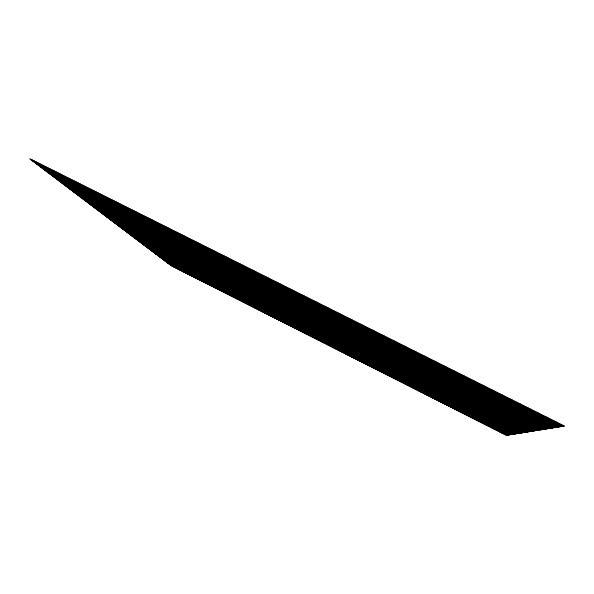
<?xml version="1.0" encoding="UTF-8"?>
<svg xmlns="http://www.w3.org/2000/svg" width="594" height="594" viewBox="0 0 594 594"><rect width="100%" height="100%" fill="white"/><g stroke="black" fill="none" stroke-linecap="round" stroke-linejoin="round"><path stroke-width="0.89" d="M415.971 389.501L416.491 352.131M417.5 390.273L418.978 353.378M419.037 391.052L421.465 354.618M420.582 391.832L423.96 355.865M422.119 392.612L426.455 357.113M423.656 393.391L428.957 358.36M425.2 394.171L431.452 359.615M426.737 394.951L433.954 360.862M428.281 395.73L436.456 362.117M429.826 396.51L438.966 363.372M431.363 397.289L441.468 364.619M432.907 398.077L443.978 365.874M434.452 398.856L446.495 367.129M436.003 399.636L449.005 368.391M437.548 400.423L451.522 369.646M439.092 401.202L454.039 370.908M440.644 401.99L456.563 372.163M442.188 402.769L459.08 373.426M443.74 403.556L461.605 374.688M445.292 404.343L464.129 375.95M446.844 405.123L466.661 377.22M448.396 405.91L469.193 378.482M449.948 406.697L471.725 379.744M451.499 407.484L474.257 381.014M453.051 408.271L476.796 382.284M454.61 409.058L479.336 383.553M456.162 409.845L481.875 384.823M457.722 410.632L484.414 386.093M459.281 411.419L486.961 387.37M460.84 412.206L489.508 388.639M462.399 413.001L492.055 389.916M463.959 413.788L494.609 391.194M465.518 414.575L497.163 392.463M467.077 415.369L499.717 393.748M468.644 416.156L502.272 395.025M470.203 416.951L504.833 396.302M471.77 417.738L507.395 397.586M473.329 418.532L509.964 398.864M474.896 419.327L512.525 400.148M476.462 420.121L515.095 401.433M478.029 420.908L517.664 402.717M479.596 421.703L520.24 404.002M481.17 422.497L522.809 405.294M482.736 423.292L525.386 406.578M484.303 424.086L527.969 407.87M485.877 424.881L530.546 409.162M487.451 425.683L533.13 410.454M489.025 426.477L535.721 411.746M490.592 427.272L538.305 413.038M492.166 428.066L540.896 414.33M493.748 428.868L543.488 415.629M495.322 429.662L546.079 416.929M496.896 430.464L548.678 418.221M498.477 431.259L551.277 419.52M500.051 432.061L553.875 420.827M501.633 432.855L556.481 422.126M503.215 433.657L559.08 423.425M504.789 434.459L561.694 424.732M30.695 159.496L563.877 426.098M31.69 160.239L563.461 426.165M32.67 160.989L563.045 426.232M33.658 161.731L562.629 426.299M34.63 162.466L562.214 426.366M35.603 163.194L561.805 426.433M36.568 163.929L561.397 426.499M37.526 164.649L560.996 426.559M38.484 165.377L560.588 426.626M39.434 166.09L560.187 426.692M40.385 166.81L559.793 426.752M41.32 167.515L559.392 426.819M42.263 168.228L558.999 426.878M43.191 168.934L558.605 426.945M44.119 169.632L558.219 427.004M45.04 170.33L557.833 427.064M45.961 171.02L557.447 427.123M46.874 171.711L557.061 427.19M47.787 172.401L556.675 427.249M48.693 173.084L556.296 427.309M49.592 173.76L555.917 427.368M50.49 174.436L555.546 427.428M51.381 175.111L555.175 427.487M52.265 175.779L554.803 427.546M53.148 176.448L554.432 427.606M54.024 177.116L554.061 427.665M54.9 177.769L553.697 427.725M55.769 178.43L553.333 427.784M56.638 179.084L552.969 427.836M57.499 179.737L552.613 427.895M58.361 180.383L552.249 427.955M59.214 181.029L551.893 428.007M60.061 181.667L551.544 428.066M60.907 182.306L551.187 428.126M61.746 182.945L550.838 428.177M62.585 183.576L550.49 428.237M63.417 184.207L550.141 428.289M64.249 184.831L549.799 428.341M65.073 185.454L549.45 428.4M65.897 186.078L549.108 428.452M66.714 186.694L548.774 428.504M67.53 187.31L548.433 428.564M68.34 187.919L548.099 428.616M69.149 188.528L547.757 428.668M69.951 189.137L547.43 428.72M70.745 189.738L547.096 428.771M71.54 190.34L546.762 428.823M72.334 190.934L546.435 428.875M73.121 191.535L546.109 428.927M73.908 192.122L545.782 428.979M74.688 192.716L545.463 429.031M75.468 193.302L545.136 429.083M76.24 193.889L544.817 429.135M77.012 194.468L544.498 429.187M77.777 195.047L544.186 429.239M78.542 195.619L543.866 429.291M79.299 196.198L543.555 429.336M80.056 196.77L543.243 429.388M80.814 197.334L542.931 429.44M81.556 197.906L542.619 429.484M82.306 198.463L542.315 429.536M83.049 199.027L542.003 429.588M83.791 199.584L541.698 429.633M84.526 200.141L541.394 429.685M85.261 200.698L541.097 429.729M85.989 201.247L540.792 429.774M86.717 201.797L540.495 429.826M87.437 202.339L540.198 429.87M88.157 202.888L539.901 429.922M88.877 203.43L539.604 429.967M89.59 203.965L539.315 430.011M90.303 204.507L539.018 430.063M91.008 205.034L538.728 430.108M91.714 205.569L538.439 430.153M92.412 206.103L538.149 430.197M93.117 206.63L537.867 430.242M93.807 207.15L537.577 430.286M94.505 207.677L537.295 430.338M95.189 208.197L537.013 430.383M95.879 208.717L536.731 430.427M96.562 209.229L536.449 430.472M97.245 209.741L536.167 430.516M97.921 210.254L535.892 430.561M98.597 210.766L535.617 430.605M99.265 211.271L535.343 430.643M99.941 211.783L535.068 430.687M100.601 212.281L534.793 430.732M101.27 212.786L534.526 430.776M101.93 213.283L534.251 430.821M102.584 213.781L533.984 430.865M103.245 214.278L533.716 430.902M103.891 214.768L533.449 430.947M104.544 215.258L533.182 430.992M105.19 215.748L532.922 431.029M105.836 216.231L532.655 431.073M106.475 216.721L532.395 431.118M107.113 217.204L532.135 431.155M107.752 217.679L531.875 431.199M108.39 218.161L531.615 431.237M109.021 218.637L531.363 431.281M109.645 219.112L531.103 431.318M110.276 219.587L530.85 431.363M110.9 220.055L530.591 431.4M111.516 220.523L530.338 431.444M112.132 220.99L530.093 431.482M112.749 221.458L529.841 431.519M113.365 221.918L529.588 431.563M113.974 222.379L529.343 431.6M114.583 222.839L529.091 431.638M115.191 223.299L528.846 431.682M115.793 223.752L528.601 431.719M116.394 224.205L528.356 431.756M116.996 224.658L528.118 431.793M117.59 225.111L527.873 431.838M118.184 225.557L527.635 431.875M118.778 226.002L527.39 431.912M119.364 226.448L527.153 431.949M119.951 226.893L526.915 431.986M120.537 227.331L526.678 432.024M121.117 227.777L526.44 432.061M121.696 228.215L526.21 432.098M122.275 228.645L525.972 432.135M122.854 229.084L525.742 432.172M123.426 229.514L525.512 432.209M123.998 229.945L525.282 432.246M124.562 230.375L525.051 432.284M125.134 230.806L524.821 432.321M125.698 231.229L524.591 432.358M126.255 231.653L524.361 432.395M126.819 232.076L524.138 432.432M127.376 232.499L523.915 432.469M127.933 232.915L523.685 432.499M128.482 233.338L523.463 432.536M129.039 233.754L523.24 432.573M129.589 234.17L523.017 432.61M130.131 234.578L522.802 432.64M130.68 234.994L522.579 432.677M131.222 235.402L522.364 432.714M131.764 235.811L522.141 432.744M132.299 236.219L521.926 432.781M132.833 236.62L521.71 432.818M133.368 237.028L521.495 432.848M133.902 237.429L521.28 432.885M134.437 237.83L521.064 432.922M134.964 238.231L520.856 432.952M135.491 238.625L520.641 432.989M136.011 239.026L520.433 433.019M136.538 239.419L520.218 433.056M137.058 239.813L520.01 433.085M137.578 240.199L519.802 433.123M138.098 240.592L519.594 433.152M138.61 240.978L519.386 433.189M139.122 241.372L519.178 433.219M139.635 241.758L518.978 433.249M140.139 242.137L518.77 433.286M140.652 242.523L518.569 433.316M141.662 243.288L518.161 433.382M142.159 243.666L517.961 433.412M142.664 244.045L517.76 433.442M143.161 244.416L517.56 433.479M143.659 244.795L517.359 433.509M144.149 245.166L517.166 433.538M144.646 245.537L516.966 433.568M145.136 245.909L516.773 433.605M145.627 246.28L516.572 433.635M146.109 246.644L516.379 433.665M146.599 247.015L516.186 433.694M147.564 247.743L515.8 433.761M148.04 248.106L515.607 433.791M148.522 248.47L515.414 433.82M148.997 248.827L515.221 433.85M149.473 249.183L515.035 433.88M149.948 249.547L514.842 433.91M150.416 249.903L514.656 433.939M151.359 250.609L514.278 433.999M151.826 250.958L514.092 434.028M152.287 251.314L513.907 434.058M152.755 251.663L513.721 434.088M153.215 252.012L513.543 434.117M153.675 252.361L513.357 434.147M154.589 253.051L512.993 434.207M155.049 253.393L512.808 434.236M155.502 253.735L512.629 434.259M155.955 254.076L512.444 434.288M156.408 254.418L512.266 434.318M157.299 255.093L511.909 434.377M157.744 255.435L511.731 434.407M158.19 255.769L511.553 434.429M158.635 256.103L511.382 434.459M159.073 256.437L511.204 434.489M159.957 257.098L510.855 434.548M160.395 257.432L510.684 434.57M160.826 257.759L510.506 434.6M161.264 258.086L510.335 434.63M162.125 258.739L509.994 434.682M162.556 259.066L509.823 434.711M162.986 259.385L509.652 434.734M163.409 259.712L509.481 434.763M164.256 260.35L509.147 434.815M164.679 260.669L508.976 434.845M165.102 260.989L508.813 434.867M165.941 261.62L508.479 434.919M166.357 261.932L508.316 434.949M166.773 262.251L508.145 434.979M167.597 262.875L507.818 435.031M168.013 263.179L507.655 435.053M168.421 263.491L507.491 435.083M169.238 264.107L507.172 435.127M169.639 264.412L507.009 435.157M170.047 264.724L506.853 435.179M170.849 265.325L506.534 435.231M34.066 160.929L174.079 267.062M31.883 159.831L172.668 266.35M38.439 163.112L176.915 268.495M36.256 162.021L175.497 267.783M40.63 164.204L178.334 269.216M45.018 166.402L181.17 270.649M42.82 165.303L179.752 269.936M49.406 168.592L184.014 272.089M47.208 167.501L182.596 271.369M51.604 169.691L185.432 272.809M56.007 171.896L188.283 274.25M53.802 170.797L186.858 273.53M58.212 172.995L189.701 274.97M62.622 175.2L192.553 276.41M60.41 174.101L191.127 275.69M64.828 176.307L193.978 277.131M69.253 178.519L196.829 278.579M67.04 177.413L195.404 277.858M71.466 179.626L198.262 279.299M75.891 181.838L201.114 280.747M73.678 180.732L199.688 280.026M78.111 182.945L202.547 281.474M82.551 185.172L205.405 282.922M80.331 184.058L203.98 282.195M84.779 186.278L206.838 283.642M87.006 187.392L208.271 284.37M91.461 189.62L211.137 285.818M89.234 188.506L209.704 285.098M93.689 190.733L212.578 286.546M95.924 191.855L214.011 287.273M100.393 194.089L216.884 288.729M98.159 192.968L215.444 288.001M102.628 195.203L218.317 289.456M104.871 196.324L219.758 290.184M107.106 197.446L221.198 290.912M109.348 198.567L222.639 291.639M111.598 199.688L224.079 292.367M116.09 201.938L226.96 293.83M113.84 200.809L225.52 293.102M118.34 203.059L228.4 294.557M120.589 204.188L229.848 295.292M122.847 205.309L231.289 296.02M125.096 206.437L232.737 296.748M127.354 207.566L234.177 297.483M129.611 208.694L235.625 298.218M131.875 209.831L237.073 298.945M134.133 210.959L238.521 299.68M136.397 212.088L239.969 300.416M138.662 213.224L241.416 301.143M140.934 214.352L242.864 301.878M143.199 215.488L244.312 302.613M145.471 216.624L245.768 303.348M147.743 217.76L247.215 304.083M150.015 218.896L248.671 304.819M152.294 220.04L250.126 305.554M154.574 221.176L251.574 306.289M156.853 222.312L253.029 307.024M159.133 223.455L254.484 307.759M161.412 224.599L255.94 308.501M163.699 225.742L257.402 309.236M165.986 226.886L258.858 309.971M168.273 228.029L260.313 310.714M170.567 229.173L261.776 311.449M172.854 230.316L263.231 312.192M175.148 231.467L264.694 312.927M177.45 232.61L266.157 313.669M179.744 233.761L267.619 314.404M182.046 234.912L269.075 315.147M184.348 236.063L270.545 315.889M186.65 237.214L272.007 316.632M188.951 238.365L273.47 317.367M191.261 239.516L274.933 318.109M193.57 240.674L276.403 318.852M195.879 241.825L277.866 319.594M198.188 242.983L279.336 320.337M200.505 244.141L280.806 321.079M202.821 245.3L282.269 321.822M205.138 246.458L283.739 322.572M207.454 247.616L285.209 323.314M209.779 248.775L286.679 324.057M212.103 249.94L288.157 324.799M214.427 251.099L289.627 325.549M216.751 252.264L291.097 326.292M219.082 253.43L292.575 327.042M221.406 254.596L294.052 327.784M223.745 255.762L295.522 328.534M226.076 256.927L297 329.284M228.408 258.093L298.478 330.026M230.747 259.266L299.955 330.776M233.086 260.432L301.433 331.526M235.432 261.605L302.91 332.276M237.771 262.778L304.395 333.019M240.117 263.951L305.873 333.769M242.463 265.124L307.35 334.519M244.817 266.298L308.835 335.268M247.163 267.471L310.32 336.018M289.686 313.105L290.815 314.337M291.067 314.612L292.174 315.815M249.517 268.651L311.805 336.776M251.871 269.825L313.283 337.526M254.232 271.005L314.768 338.276M256.586 272.186L316.253 339.026M258.947 273.359L317.745 339.783M261.308 274.547L319.23 340.533M263.669 275.727L320.715 341.283M266.038 276.908L322.208 342.04M268.406 278.089L323.693 342.79M270.775 279.277L325.185 343.547M273.143 280.465L326.678 344.305M275.519 281.645L328.17 345.055M277.895 282.833L329.663 345.812M280.271 284.029L331.155 346.569M282.655 285.217L332.647 347.327M285.031 286.405L334.14 348.077M287.414 287.593L335.64 348.834M289.798 288.788L337.132 349.591M292.189 289.983L338.632 350.349M294.572 291.179L340.124 351.113M296.963 292.374L341.624 351.871M299.354 293.57L343.124 352.628M301.752 294.765L344.624 353.385M304.15 295.961L346.124 354.143M306.549 297.163L347.624 354.908M308.947 298.359L349.131 355.665M311.345 299.562L350.631 356.43M313.751 300.764L352.138 357.187M316.157 301.967L353.638 357.952M318.562 303.17L355.145 358.709M320.975 304.373L356.652 359.474M323.388 305.583L358.16 360.239M325.802 306.786L359.667 360.996M328.215 307.996L361.174 361.761M330.635 309.207L362.682 362.526M333.056 310.417L364.189 363.29M335.476 311.627L365.704 364.055M337.897 312.838L367.211 364.82M340.325 314.048L368.726 365.585M342.753 315.266L370.233 366.35M345.181 316.476L371.747 367.114M347.609 317.693L373.262 367.879M350.044 318.911L374.777 368.651M352.48 320.129L376.292 369.416M354.915 321.347L377.814 370.181M357.35 322.564L379.328 370.953M359.793 323.782L380.843 371.718M362.236 325.007L382.365 372.49M364.686 326.232L383.88 373.255M367.129 327.45L385.402 374.027M369.579 328.675L386.924 374.799M372.03 329.9L388.446 375.564M374.48 331.125L389.968 376.336M376.938 332.358L391.491 377.108M379.395 333.583L393.013 377.881M381.853 334.816L394.542 378.653M384.311 336.048L396.064 379.425M386.776 337.273L397.594 380.197M389.241 338.506L399.116 380.969M391.706 339.738L400.646 381.742M394.178 340.978L402.175 382.514M396.651 342.211L403.705 383.293M399.123 343.451L405.234 384.066M401.596 344.683L406.764 384.838M404.076 345.923L408.301 385.617M406.548 347.163L409.83 386.39M409.036 348.403L411.36 387.169M411.516 349.643L412.897 387.941M414.003 350.891L414.434 388.721M564.3 426.032L506.37 435.261L171.25 265.629L29.7 158.739L564.3 426.032M229.678 289.612A129.462 8.338 27.4 0 0 405.954 372.928A129.462 8.338 27.4 0 0 237.489 277.391A129.462 8.338 27.4 0 0 229.678 289.612M285.989 312.511A10.031 0.639 27.4 0 0 299.829 319.104A10.031 0.639 27.4 0 0 287.006 311.798A10.031 0.639 27.4 0 0 285.989 312.511"/></g></svg>
